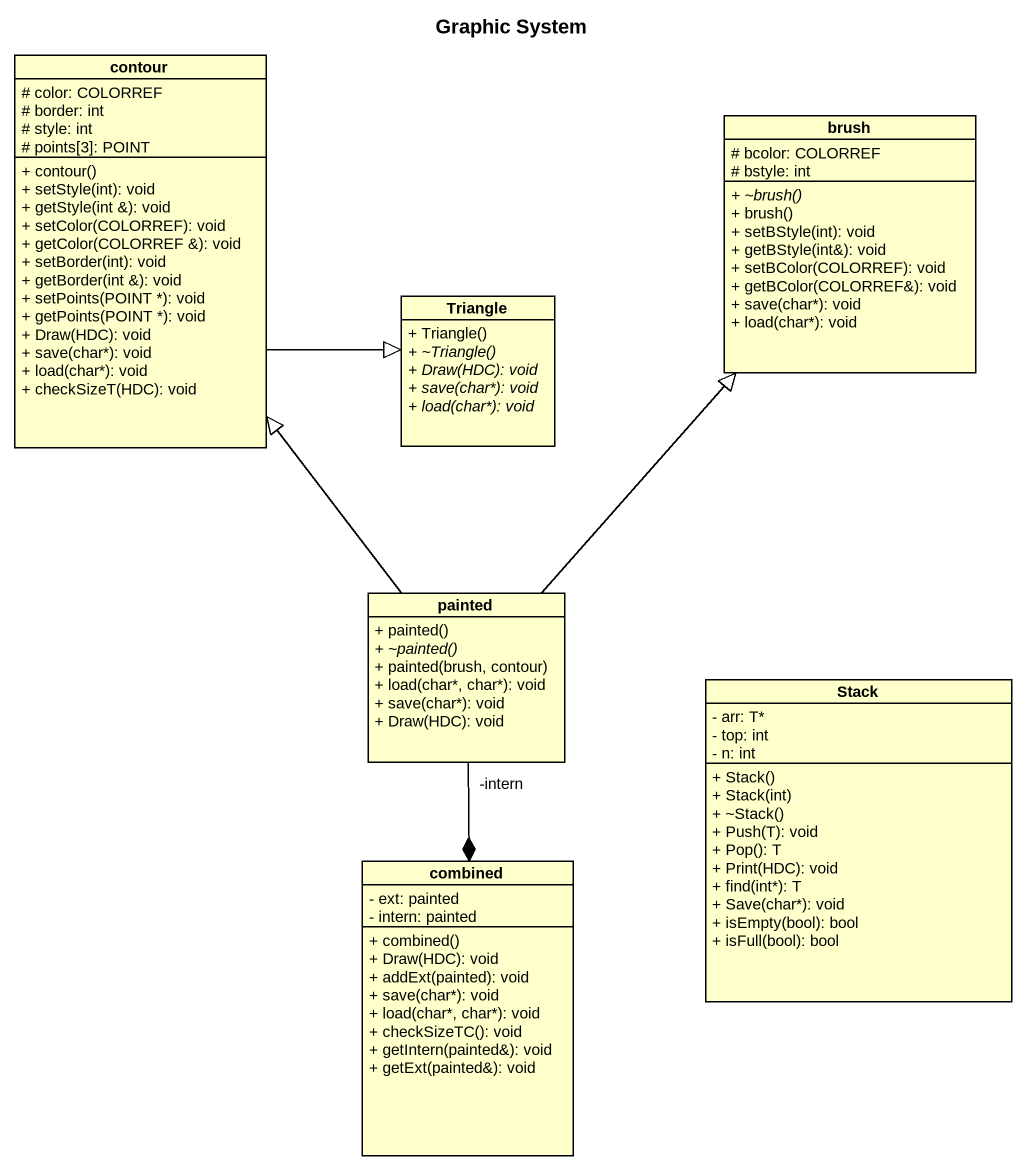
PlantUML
@startuml
title Graphic System
hide circle
hide empty members
skinparam classAttributeIconSize 0
class contour {
  # color: COLORREF
  # border: int
  # style: int
  # points[3]: POINT
  + contour()
  + setStyle(int): void
  + getStyle(int &): void
  + setColor(COLORREF): void
  + getColor(COLORREF &): void
  + setBorder(int): void
  + getBorder(int &): void
  + setPoints(POINT *): void
  + getPoints(POINT *): void
  + Draw(HDC): void
  + save(char*): void
  + load(char*): void
  + checkSizeT(HDC): void
}
class brush {
  # bcolor: COLORREF
  # bstyle: int
  {abstract} + ~brush()
  + brush()
  + setBStyle(int): void
  + getBStyle(int&): void
  + setBColor(COLORREF): void
  + getBColor(COLORREF&): void
  + save(char*): void
  + load(char*): void
}
class Triangle {
  + Triangle()
  {abstract} + ~Triangle()
  {abstract} + Draw(HDC): void
  {abstract} + save(char*): void
  {abstract} + load(char*): void
}
class painted {
  + painted()
  {abstract} + ~painted()
  + painted(brush, contour)
  + load(char*, char*): void
  + save(char*): void
  + Draw(HDC): void
}
class "Stack" as Stack_ {
  - arr: T*
  - top: int
  - n: int
  + Stack()
  + Stack(int)
  + ~Stack()
  + Push(T): void
  + Pop(): T
  + Print(HDC): void
  + find(int*): T
  + Save(char*): void
  + isEmpty(bool): bool
  + isFull(bool): bool
}
class combined {
  - ext: painted
  - intern: painted
  + combined()
  + Draw(HDC): void
  + addExt(painted): void
  + save(char*): void
  + load(char*, char*): void
  + checkSizeTC(): void
  + getIntern(painted&): void
  + getExt(painted&): void
}
contour -right-|> Triangle
painted -up-|> contour
painted -up-|> brush
painted "-intern" --* combined
@enduml
